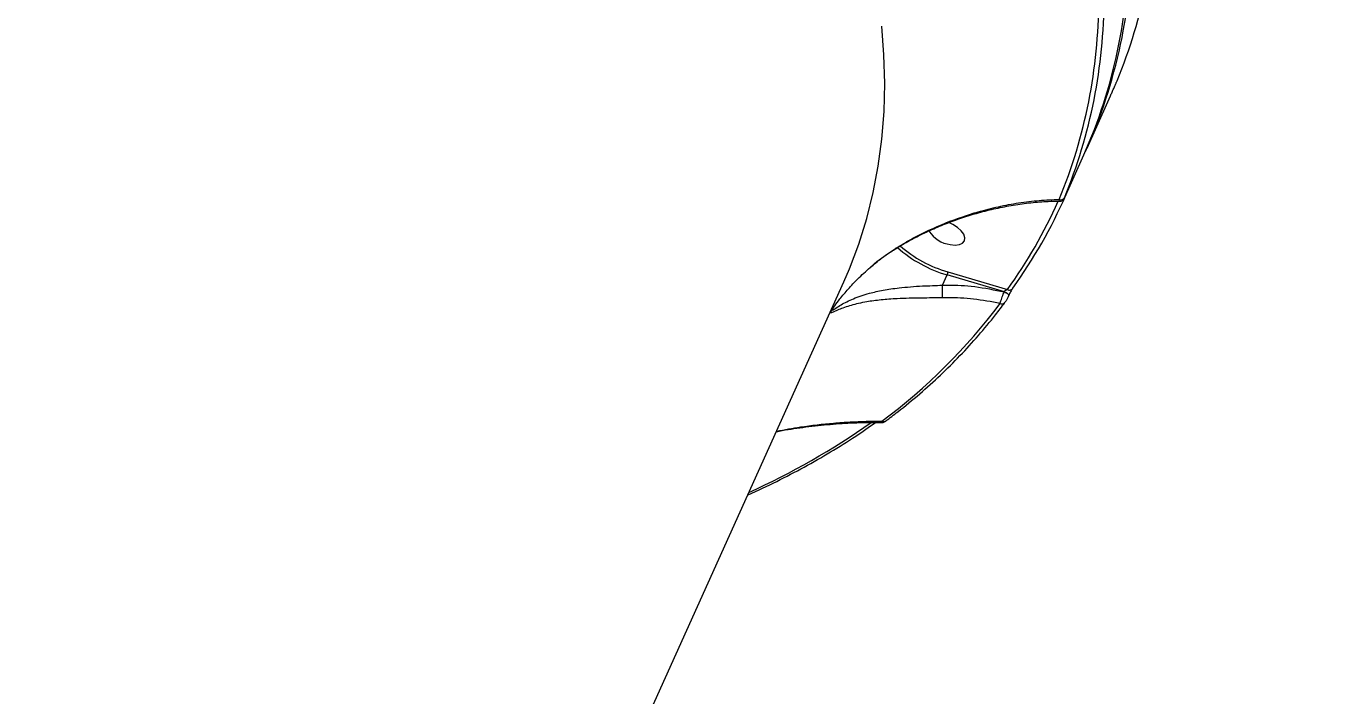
# Model space of a CAD drawing. Header units: millimetres. Extents: x -6523 to 7556, y -5559 to 6101.
# Drawn here: x -1410.3 to -1111.7, y 1370.3 to 1522.7 of the extents above; entities that cross this region are included whole.
import ezdxf

# ---------------------------------------------------------------- set-up
doc = ezdxf.new("R2010")
doc.units = ezdxf.units.MM
for name, color, linetype in [('DIKOM_ОБЪЕКТ', 7, 'Continuous'), ('DIKOM_РАЗМЕР_ЗОНА', 7, 'Continuous'), ('DIKOM_РАЗМЕР_ОБЪЕКТА', 7, 'Continuous')]:
    doc.layers.add(name, color=color, linetype=linetype)
doc.styles.add('style1', font='arial.ttf', dxfattribs={"width": 0.8})
doc.dimstyles.new('1-50', dxfattribs={"dimtxt": 300, "dimasz": 200, "dimexe": 100, "dimexo": 0, "dimgap": 100, "dimtad": 1, "dimtxsty": 'style1', "dimcen": 200, "dimclrd": 7, "dimclre": 7, "dimclrt": 7, "dimadec": 1, "dimazin": 2, "dimtfac": 1, "dimtmove": 0, "dimatfit": 2, "dimfxl": 0, "dimlwd": 25, "dimlwe": 18, "dimarcsym": 0})

# ---------------------------------------------------------------- blocks, each defined once
blk = doc.blocks.new('*D10')
at = {"layer": 'Defpoints', "color": 0, "transparency": 16777216}
for p in [(-1823.23, 4314.24), (3842.01, -3170.82), (6537.88, -3170.82)]:
    blk.add_point(p, dxfattribs=at)
at = {"layer": 'DIKOM_РАЗМЕР_ОБЪЕКТА', "color": 7, "lineweight": 18, "transparency": 16777216}
for p, q in [((-1823.23, 4314.24), (6637.88, 4314.24)), ((3842.01, -3170.82), (6637.88, -3170.82))]:
    blk.add_line(p, q, dxfattribs=at)
at = {"layer": 'DIKOM_РАЗМЕР_ОБЪЕКТА', "color": 7, "lineweight": 25, "transparency": 16777216}
blk.add_line((6537.88, 3914.24), (6537.88, -2770.82), dxfattribs=at)
at = {"layer": 'DIKOM_РАЗМЕР_ОБЪЕКТА', "color": 7, "transparency": 16777216}
for points in [[(6471.22, 3914.24), (6604.55, 3914.24), (6537.88, 4314.24)], [(6471.22, -2770.82), (6604.55, -2770.82), (6537.88, -3170.82)]]:
    blk.add_solid(points, dxfattribs=at)
at = {"layer": 'DIKOM_РАЗМЕР_ОБЪЕКТА', "color": 7, "transparency": 16777216, "insert": (6304.71, 207.11), "char_height": 300, "attachment_point": 5, "rotation": 90, "style": 'style1'}
blk.add_mtext('7500', dxfattribs=at)
blk = doc.blocks.new('*D13')
at = {"layer": 'Defpoints', "color": 0, "transparency": 16777216}
for p in [(-2358.18, 6101.03), (4341.71, -4605.15), (7455.88, -4605.15)]:
    blk.add_point(p, dxfattribs=at)
at = {"layer": 'DIKOM_РАЗМЕР_ЗОНА', "color": 7, "lineweight": 18, "transparency": 16777216}
for p, q in [((-2358.18, 6101.03), (7555.88, 6101.03)), ((4341.71, -4605.15), (7555.88, -4605.15))]:
    blk.add_line(p, q, dxfattribs=at)
at = {"layer": 'DIKOM_РАЗМЕР_ЗОНА', "color": 7, "lineweight": 25, "transparency": 16777216}
blk.add_line((7455.88, 5701.03), (7455.88, -4205.15), dxfattribs=at)
at = {"layer": 'DIKOM_РАЗМЕР_ЗОНА', "color": 7, "transparency": 16777216}
for points in [[(7389.22, 5701.03), (7522.55, 5701.03), (7455.88, 6101.03)], [(7389.22, -4205.15), (7522.55, -4205.15), (7455.88, -4605.15)]]:
    blk.add_solid(points, dxfattribs=at)
at = {"layer": 'DIKOM_РАЗМЕР_ЗОНА', "color": 7, "transparency": 16777216, "insert": (7222.71, 375.61), "char_height": 300, "attachment_point": 5, "rotation": 90, "style": 'style1'}
blk.add_mtext('10700', dxfattribs=at)

msp = doc.modelspace()

# ---------------------------------------------------------------- linework, layer by layer
at = {"layer": 'DIKOM_ОБЪЕКТ', "color": 7, "linetype": 'Continuous', "lineweight": 15}
for p, q in [((-1162.518, 1508.839), (-1162.482, 1508.92)), ((-1162.516, 1508.845), (-1162.479, 1508.925)), ((-1168.76, 1494.927), (-1164.011, 1505.464)), ((-1164.011, 1505.464), (-1163.423, 1506.791)), ((-1174.213, 1482.828), (-1169.464, 1493.365)), ((-1173.795, 1483.82), (-1173.759, 1483.901)), ((-1173.793, 1483.825), (-1173.756, 1483.906)), ((-1173.643, 1484.126), (-1173.608, 1484.194)), ((-1200.474, 1466.746), (-1186.884, 1462.747)), ((-1331.558, 1226.19), (-1224.142, 1464.526)), ((-1201.678, 1463.763), (-1201.676, 1463.769)), ((-1201.676, 1463.769), (-1200.637, 1466.076)), ((-1187.585, 1462.236), (-1200.637, 1466.076)), ((-1187.597, 1462.21), (-1187.585, 1462.236)), ((-1186.655, 1461.238), (-1186.683, 1461.189)), ((-1226.781, 1458.162), (-1226.763, 1458.193))]:
    msp.add_line(p, q, dxfattribs=at)
at = {"layer": 'DIKOM_ОБЪЕКТ', "color": 7, "linetype": 'Continuous', "lineweight": 15, "flags": 128}
for points in [[(-1224.142, 1464.526), (-1222.872, 1467.467), (-1220.734, 1473.103), (-1218.923, 1478.878), (-1217.441, 1484.785), (-1216.289, 1490.82), (-1215.469, 1496.975), (-1214.98, 1503.247), (-1214.824, 1509.629), (-1215.001, 1516.115), (-1215.51, 1522.699)], [(-1199.893, 1472.967), (-1198.769, 1472.862), (-1197.81, 1472.985), (-1197.092, 1473.326), (-1196.673, 1473.857), (-1196.588, 1474.536), (-1196.843, 1475.306), (-1197.418, 1476.107), (-1198.266, 1476.872), (-1199.318, 1477.541), (-1200.243, 1477.966)], [(-1187.597, 1462.21), (-1187.371, 1462.127), (-1187.157, 1462.017), (-1186.967, 1461.885), (-1186.812, 1461.739), (-1186.701, 1461.588), (-1186.641, 1461.44), (-1186.635, 1461.305), (-1186.655, 1461.238)], [(-1187.585, 1462.236), (-1187.36, 1462.153), (-1187.146, 1462.043), (-1186.955, 1461.91), (-1186.8, 1461.765), (-1186.689, 1461.613), (-1186.629, 1461.466), (-1186.623, 1461.33), (-1186.672, 1461.215)]]:
    msp.add_lwpolyline(points, dxfattribs=at)
at = {"layer": 'DIKOM_ОБЪЕКТ', "color": 7, "linetype": 'Continuous', "lineweight": 15}
for centre, radius, start, end in [((-1272.468, 1555.837), 119.598, 337.58641, 359.92455), ((-1278.436, 1541.708), 119.214, 336.07673, 0.03955), ((-1277.41, 1543.226), 118.897, 335.62037, 0.37462), ((-1285.446, 1528.704), 119.355, 337.60866, 359.94425), ((-1284.492, 1529.209), 119.619, 337.60865, 359.94419), ((-1278.739, 1529.062), 113.292, 324.17272, 335.90911), ((-1277.679, 1529.515), 113.511, 324.17149, 336.4675), ((-1174.71, 1484.09), 0.932, 245.9067, 331.33977), ((-1199.002, 1479.708), 6.8, 212.10634, 262.47203), ((-1192.373, 1494.379), 28.796, 228.86608, 253.66149), ((-1192.306, 1494.528), 29.647, 228.59046, 253.67977), ((-1186.417, 1463.49), 0.877, 237.85873, 331.40011), ((-1292.76, 1537.464), 130.1, 306.44425, 323.22067), ((-1188.147, 1460.325), 0.86, 241.56669, 331.91542), ((-1317.85, 1575.208), 174.254, 294.43871, 305.00079), ((-1215.043, 1433.498), 0.815, 237.93743, 304.14192)]:
    msp.add_arc(centre, radius, start, end, dxfattribs=at)
for points, knots in [([(-1163.423, 1506.791), (-1163.416, 1506.807), (-1163.363, 1506.93), (-1163.244, 1507.201), (-1163.053, 1507.637), (-1162.864, 1508.066), (-1162.679, 1508.482), (-1162.57, 1508.724), (-1162.516, 1508.845)], [0, 0, 0, 0, 0.039254, 0.2872308, 0.4951778, 0.6709977, 0.8352985, 1, 1, 1, 1]), ([(-1162.479, 1508.925), (-1162.444, 1509.004), (-1162.374, 1509.16), (-1162.255, 1509.428), (-1162.135, 1509.7), (-1162.016, 1509.974), (-1161.943, 1510.146), (-1161.91, 1510.224), (-1161.905, 1510.236)], [0, 0, 0, 0, 0.1673275, 0.3344689, 0.5091372, 0.71304, 0.9577179, 1, 1, 1, 1]), ([(-1173.636, 1484.17), (-1173.606, 1484.237), (-1173.553, 1484.353), (-1173.52, 1484.419), (-1173.521, 1484.417), (-1173.522, 1484.417)], [0, 0, 0, 0, 0.5074802, 0.8730378, 1, 1, 1, 1]), ([(-1173.556, 1484.345), (-1173.531, 1484.398), (-1173.474, 1484.517), (-1173.485, 1484.48), (-1173.565, 1484.295), (-1173.608, 1484.194)], [0, 0, 0, 0, 0.26928486, 0.6003423, 1, 1, 1, 1]), ([(-1212.831, 1471.796), (-1212.544, 1471.978), (-1211.098, 1472.894), (-1208.424, 1474.43), (-1203.481, 1476.911), (-1198.49, 1478.905), (-1193.191, 1480.565), (-1188.931, 1481.646), (-1184.28, 1482.511), (-1179.64, 1483.083), (-1176.607, 1483.187), (-1175.09, 1483.239)], [0, 0, 0, 0, 0.0242956, 0.1222477, 0.2202169, 0.4215153, 0.5118873, 0.6322351, 0.7525896, 0.8762941, 1, 1, 1, 1]), ([(-1212.797, 1471.715), (-1212.25, 1472.066), (-1210.676, 1473.077), (-1207.92, 1474.577), (-1204.53, 1476.235), (-1200.963, 1477.74), (-1197.249, 1479.086), (-1193.414, 1480.255), (-1189.495, 1481.228), (-1185.514, 1481.996), (-1181.526, 1482.533), (-1177.956, 1482.832), (-1175.773, 1482.843), (-1174.875, 1482.847)], [0, 0, 0, 0, 0.0464539, 0.1338757, 0.2241486, 0.317407, 0.4136031, 0.51248, 0.6135402, 0.7163406, 0.8214095, 0.9265607, 1, 1, 1, 1]), ([(-1174.875, 1482.883), (-1174.91, 1482.881), (-1175.005, 1482.874), (-1175.064, 1483.055), (-1175.087, 1483.213), (-1175.09, 1483.239)], [0, 0, 0, 0, 0.32416332, 0.89176774, 1, 1, 1, 1]), ([(-1174.874, 1482.866), (-1174.843, 1482.863), (-1174.723, 1482.851), (-1174.529, 1482.912), (-1174.325, 1483.015), (-1174.178, 1483.138), (-1174.082, 1483.25), (-1174.027, 1483.335), (-1174, 1483.383), (-1173.981, 1483.419), (-1173.948, 1483.484), (-1173.899, 1483.591), (-1173.822, 1483.761), (-1173.793, 1483.825)], [0, 0, 0, 0, 0.0478686, 0.1878193, 0.306046, 0.4049045, 0.4837072, 0.5374505, 0.568491, 0.6007315, 0.6592307, 0.870482, 1, 1, 1, 1]), ([(-1173.892, 1483.643), (-1173.92, 1483.574), (-1173.97, 1483.452), (-1173.971, 1483.439), (-1173.929, 1483.527), (-1173.861, 1483.674), (-1173.809, 1483.79), (-1173.793, 1483.825)], [0, 0, 0, 0, 0.3026178, 0.53466132, 0.72548638, 0.91712362, 1, 1, 1, 1]), ([(-1173.756, 1483.906), (-1173.732, 1483.961), (-1173.684, 1484.068), (-1173.652, 1484.137), (-1173.636, 1484.17)], [0, 0, 0, 0, 0.512875, 1, 1, 1, 1]), ([(-1218.141, 1467.737), (-1217.808, 1468.048), (-1216.185, 1469.564), (-1214.316, 1470.808), (-1212.831, 1471.796)], [0, 0, 0, 0, 0.2054243, 1, 1, 1, 1]), ([(-1218.102, 1467.749), (-1217.679, 1468.121), (-1216.387, 1469.26), (-1214.61, 1470.597), (-1213.205, 1471.457), (-1212.792, 1471.71)], [0, 0, 0, 0, 0.2552757, 0.7810603, 1, 1, 1, 1]), ([(-1212.81, 1471.736), (-1212.807, 1471.737), (-1212.801, 1471.737), (-1212.822, 1471.779), (-1212.831, 1471.796)], [0, 0, 0, 0, 0.5921576, 1, 1, 1, 1]), ([(-1226.947, 1457.919), (-1226.916, 1457.981), (-1226.807, 1458.196), (-1226.166, 1459.109), (-1224.92, 1460.751), (-1223.127, 1462.883), (-1220.869, 1465.34), (-1219.103, 1466.891), (-1218.141, 1467.737)], [0, 0, 0, 0, 0.0468097, 0.1635827, 0.3198502, 0.5287321, 0.7431448, 1, 1, 1, 1]), ([(-1200.474, 1466.746), (-1200.473, 1466.738), (-1200.473, 1466.716), (-1200.476, 1466.654), (-1200.491, 1466.542), (-1200.528, 1466.382), (-1200.578, 1466.217), (-1200.617, 1466.123), (-1200.637, 1466.076)], [0, 0, 0, 0, 0.0536236, 0.1414925, 0.3561239, 0.5706615, 0.7853777, 1, 1, 1, 1]), ([(-1226.754, 1458.193), (-1226.77, 1458.163), (-1226.885, 1457.957), (-1226.642, 1458.081), (-1226.01, 1458.472), (-1224.456, 1459.496), (-1222.075, 1460.674), (-1218.776, 1461.827), (-1215.236, 1462.619), (-1212.045, 1463.097), (-1208.987, 1463.382), (-1205.714, 1463.619), (-1203.198, 1463.639), (-1201.678, 1463.763), (-1201.678, 1463.763)], [0, 0, 0, 0, 0.0077938, 0.0537422, 0.1386691, 0.2240625, 0.3755307, 0.5268978, 0.6365321, 0.7459993, 0.8174376, 0.8888196, 0.9999644, 1, 1, 1, 1]), ([(-1201.627, 1460.851), (-1201.628, 1460.865), (-1201.635, 1460.978), (-1201.647, 1461.278), (-1201.661, 1461.85), (-1201.672, 1462.515), (-1201.679, 1463.19), (-1201.678, 1463.575), (-1201.678, 1463.763)], [0, 0, 0, 0, 0.0259435, 0.2202636, 0.4178821, 0.6155002, 0.8131017, 1, 1, 1, 1]), ([(-1201.676, 1463.769), (-1201.288, 1463.772), (-1198.833, 1463.788), (-1194.064, 1463.523), (-1189.83, 1462.664), (-1187.597, 1462.21)], [0, 0, 0, 0, 0.081478, 0.5156604, 1, 1, 1, 1]), ([(-1201.627, 1460.851), (-1203.236, 1460.835), (-1205.847, 1460.808), (-1209.292, 1460.754), (-1212.442, 1460.641), (-1215.745, 1460.402), (-1219.339, 1459.922), (-1222.654, 1459.165), (-1225.013, 1458.303), (-1226.459, 1457.634), (-1227.063, 1457.385), (-1227.204, 1457.473), (-1227.012, 1457.807), (-1226.947, 1457.919)], [0, 0, 0, 0, 0.1117429, 0.1813389, 0.2525307, 0.3575107, 0.4656557, 0.6104565, 0.7594862, 0.8430678, 0.92825, 0.9758355, 1, 1, 1, 1]), ([(-1188.557, 1459.569), (-1190.555, 1459.944), (-1194.473, 1460.679), (-1198.896, 1460.89), (-1201.252, 1460.857), (-1201.627, 1460.851)], [0, 0, 0, 0, 0.4665333, 0.9150108, 1, 1, 1, 1]), ([(-1188.557, 1459.569), (-1188.523, 1459.679), (-1188.451, 1459.918), (-1188.27, 1460.446), (-1188.051, 1461.051), (-1187.816, 1461.67), (-1187.67, 1462.029), (-1187.597, 1462.21)], [0, 0, 0, 0, 0.18478942, 0.39880193, 0.60126089, 0.79901999, 1, 1, 1, 1]), ([(-1187.585, 1462.236), (-1187.567, 1462.27), (-1187.544, 1462.313), (-1187.475, 1462.402), (-1187.373, 1462.502), (-1187.212, 1462.615), (-1187.042, 1462.702), (-1186.935, 1462.733), (-1186.884, 1462.747)], [0, 0, 0, 0, 0.1272204, 0.1626634, 0.3403977, 0.5454068, 0.7830994, 1, 1, 1, 1]), ([(-1186.683, 1461.189), (-1186.725, 1461.1), (-1186.809, 1460.92), (-1186.964, 1460.62), (-1187.126, 1460.33), (-1187.275, 1460.081), (-1187.352, 1459.971), (-1187.388, 1459.92)], [0, 0, 0, 0, 0.1951672, 0.3901184, 0.5933348, 0.8111476, 1, 1, 1, 1]), ([(-1185.647, 1463.07), (-1185.699, 1462.995), (-1185.809, 1462.835), (-1186.025, 1462.475), (-1186.259, 1462.052), (-1186.488, 1461.611), (-1186.61, 1461.347), (-1186.672, 1461.215)], [0, 0, 0, 0, 0.1890695, 0.4045242, 0.6068714, 0.8033709, 1, 1, 1, 1]), ([(-1214.586, 1432.823), (-1213.669, 1433.519), (-1211.014, 1435.533), (-1206.82, 1438.992), (-1202.093, 1443.253), (-1197.637, 1447.673), (-1193.456, 1452.249), (-1190.09, 1456.302), (-1188.168, 1458.854), (-1187.466, 1459.787)], [0, 0, 0, 0, 0.08645951, 0.25040367, 0.41431579, 0.57817827, 0.74199309, 0.90575888, 1, 1, 1, 1]), ([(-1246.028, 1415.966), (-1245.988, 1415.984), (-1243.727, 1416.981), (-1239.397, 1419.074), (-1233.143, 1422.319), (-1227.153, 1425.757), (-1221.72, 1429.14), (-1218.401, 1431.454), (-1216.9, 1432.501)], [0, 0, 0, 0, 0.0037529, 0.2102589, 0.4167478, 0.6232044, 0.8296248, 1, 1, 1, 1]), ([(-1239.52, 1430.406), (-1239.294, 1430.451), (-1237.271, 1430.851), (-1233.398, 1431.409), (-1227.946, 1432.054), (-1222.541, 1432.414), (-1218.409, 1432.554), (-1216.121, 1432.485), (-1215.548, 1432.468)], [0, 0, 0, 0, 0.0275531, 0.2471917, 0.4762786, 0.7024157, 0.9254332, 1, 1, 1, 1]), ([(-1239.472, 1430.513), (-1237.654, 1430.852), (-1233.275, 1431.67), (-1227.687, 1432.277), (-1221.489, 1432.741), (-1217.866, 1432.781), (-1215.476, 1432.807)], [0, 0, 0, 0, 0.2223087, 0.5354481, 0.6935208, 1, 1, 1, 1]), ([(-1215.548, 1432.467), (-1215.551, 1432.463), (-1215.578, 1432.431), (-1215.546, 1432.568), (-1215.492, 1432.752), (-1215.476, 1432.807)], [0, 0, 0, 0, 0.0995623, 0.7316762, 1, 1, 1, 1]), ([(-1215.549, 1432.463), (-1215.515, 1432.46), (-1215.379, 1432.447), (-1215.143, 1432.512), (-1214.854, 1432.63), (-1214.684, 1432.762), (-1214.591, 1432.834)], [0, 0, 0, 0, 0.08133204, 0.32848071, 0.63149967, 1, 1, 1, 1]), ([(-1330.33, 1161.98), (-1330.299, 1164.832), (-1330.219, 1172.075), (-1331.524, 1184.146), (-1334.089, 1198.088), (-1337.929, 1212.198), (-1342.939, 1226.405), (-1349.069, 1240.661), (-1356.414, 1255.196), (-1365.003, 1269.972), (-1374.835, 1284.942), (-1385.234, 1299.148), (-1395.982, 1312.548), (-1406.88, 1325.125), (-1418.555, 1337.657), (-1430.987, 1350.108), (-1444.038, 1362.345), (-1457.642, 1374.307), (-1470.24, 1384.773), (-1478.483, 1391.216), (-1481.84, 1393.84)], [0, 0, 0, 0, 0.0404484, 0.1027227, 0.1650478, 0.2273219, 0.2878386, 0.3484014, 0.4089178, 0.4711922, 0.533517, 0.5957913, 0.6484598, 0.7011898, 0.7539199, 0.8071495, 0.8603793, 0.9122687, 0.9642757, 1, 1, 1, 1]), ([(-1330.133, 1162.221), (-1330.114, 1163.449), (-1330.064, 1166.78), (-1330.312, 1172.313), (-1330.846, 1178.809), (-1331.689, 1185.396), (-1332.826, 1192.071), (-1334.262, 1198.838), (-1335.997, 1205.698), (-1338.029, 1212.644), (-1340.351, 1219.653), (-1342.955, 1226.695), (-1345.834, 1233.752), (-1348.988, 1240.822), (-1352.415, 1247.908), (-1356.117, 1255.012), (-1360.094, 1262.136), (-1364.348, 1269.283), (-1368.878, 1276.454), (-1373.687, 1283.651), (-1378.777, 1290.877), (-1384.148, 1298.13), (-1389.782, 1305.389), (-1395.659, 1312.624), (-1401.759, 1319.81), (-1408.075, 1326.941), (-1414.61, 1334.02), (-1421.365, 1341.051), (-1428.342, 1348.035), (-1435.543, 1354.975), (-1442.97, 1361.873), (-1450.626, 1368.73), (-1458.511, 1375.548), (-1466.634, 1382.328), (-1474.395, 1388.613), (-1479.533, 1392.6), (-1481.815, 1394.37)], [0, 0, 0, 0, 0.01736069, 0.04707718, 0.07680217, 0.1065596, 0.13638142, 0.16630125, 0.19635215, 0.22656706, 0.25684822, 0.28700192, 0.31701226, 0.34691261, 0.37673657, 0.4065179, 0.43628975, 0.46608178, 0.49592055, 0.52583949, 0.55587248, 0.58605323, 0.61635192, 0.64657731, 0.67663379, 0.70656696, 0.73641046, 0.76619856, 0.79596508, 0.82574388, 0.85555773, 0.88544054, 0.9154264, 0.94554901, 0.97582221, 1, 1, 1, 1])]:
    msp.add_open_spline(points, degree=3, knots=knots, dxfattribs=at)

# ---------------------------------------------------------------- dimensions: what is measured, and where the dimension line sits
at = {"layer": 'DIKOM_РАЗМЕР_ЗОНА'}
dim = msp.add_linear_dim(base=(7455.882, -4605.145), p1=(-2358.182, 6101.03), p2=(4341.706, -4605.145), angle=90, text='10700', dimstyle='1-50', override={"dimasz": 400, "dimgap": 80}, dxfattribs=at)
dim.commit()
dim.dimension.update_dxf_attribs({"geometry": '*D13', "text_midpoint": (7455.882, 375.606), "dimtype": 160})
at = {"layer": 'DIKOM_РАЗМЕР_ОБЪЕКТА'}
dim = msp.add_linear_dim(base=(6537.882, -3170.823), p1=(-1823.231, 4314.242), p2=(3842.008, -3170.823), angle=90, text='7500', dimstyle='1-50', override={"dimasz": 400, "dimgap": 80}, dxfattribs=at)
dim.commit()
dim.dimension.update_dxf_attribs({"geometry": '*D10', "text_midpoint": (6537.882, 207.106), "dimtype": 160})

doc.saveas('drawing.dxf')
